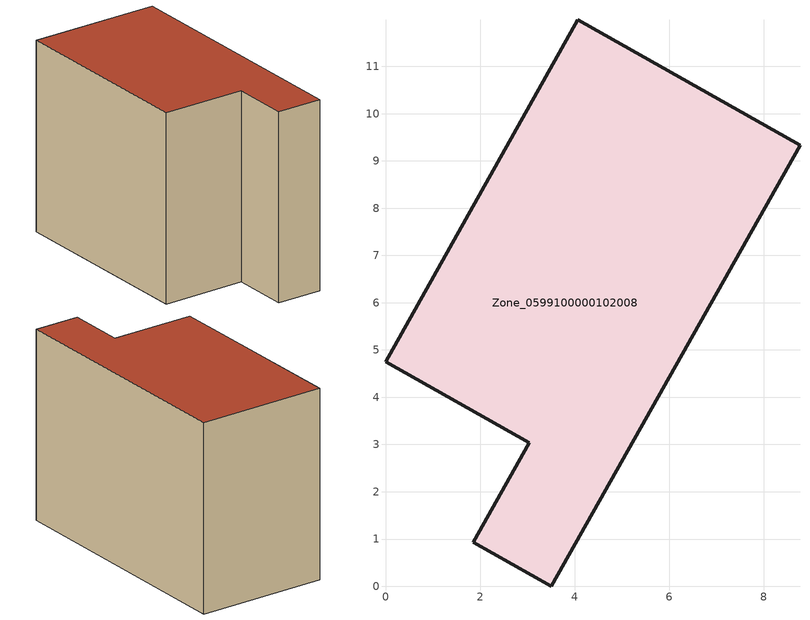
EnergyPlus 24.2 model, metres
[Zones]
Zone_0599100000102008
 floor ground (C_G): 8.77,9.33 3.51,0 1.86,0.93 3.04,3.03 0,4.75 4.07,11.99 z0
 wall outside (C_F): 3.51,0 8.77,9.33 4.07,11.99 0,4.75 3.04,3.03 1.86,0.93 3.51,0 z0:7.89
 roof outside (C_R): 1.86,0.93 3.51,0 8.77,9.33 4.07,11.99 0,4.75 3.04,3.03 z7.89
[BUILDING]
Pand.0599100000102008: North Axis=0; Terrain=City; Loads Convergence Tolerance Value=0.04; Temperature Convergence Tolerance Value=0.4; Solar Distribution=FullExterior; Maximum Number of Warmup Days=25; Minimum Number of Warmup Days=1
[Site:Location]
Rotterdam.The.Hague.AP_ZH_NLD Design_Conditions: Latitude=51.96; Longitude=4.45; Time Zone=1; Elevation=-4.5
[SITE:GROUNDTEMPERATURE:BUILDINGSURFACE]
18, 18, 18, 18, 18, 18, 18, 18, 18, 18, 18, 18
[MATERIAL] Thermal Absorptance=0.9; Solar Absorptance=0.7; Visible Absorptance=0.7
Name | Roughness | Thickness | Conductivity | Density | Specific Heat
G.TI.1975-1991 | MediumSmooth | 0.15 | 0.288461 | 540 | 1210
F.TI.1975-1991 | Rough | 0.3 | 0.230769 | 1920 | 840
R.TI.1975-1991 | MediumRough | 0.2 | 0.153846 | 1500 | 1000
[CONSTRUCTION]
C_G: G.TI.1975-1991
C_F: F.TI.1975-1991
C_R: R.TI.1975-1991
[ZONE]
Zone_0599100000102008: Type=1; Multiplier=1; Ceiling Height=Autocalculate; Volume=Autocalculate; Floor Area=autocalculate; Part of Total Floor Area=Yes
[ZONEINFILTRATION:DESIGNFLOWRATE]
Infil_Zone_0599100000102008: Zone or ZoneList or Space or SpaceList=Zone_0599100000102008; Schedule=AlwaysOn; Design Flow Rate Calculation Method=Flow/Area; Flow Rate per Floor Area=0.003; Constant Term Coefficient=1; Temperature Term Coefficient=0; Velocity Term Coefficient=0; Velocity Squared Term Coefficient=0
[HVACTEMPLATE:ZONE:IDEALLOADSAIRSYSTEM]
Zone_0599100000102008: Maximum Heating Supply Air Temperature=50; Minimum Cooling Supply Air Temperature=13; Maximum Heating Supply Air Humidity Ratio=0.0156; Minimum Cooling Supply Air Humidity Ratio=0.0077; Heating Limit=NoLimit; Cooling Limit=NoLimit; Dehumidification Control Type=ConstantSensibleHeatRatio; Cooling Sensible Heat Ratio=0.7; Dehumidification Setpoint=60; Humidification Control Type=None; Humidification Setpoint=30; Outdoor Air Method=None; Outdoor Air Flow Rate per Person=0.00944; Outdoor Air Flow Rate per Zone Floor Area=0; Outdoor Air Flow Rate per Zone=0; Demand Controlled Ventilation Type=None; Outdoor Air Economizer Type=NoEconomizer; Heat Recovery Type=None; Sensible Heat Recovery Effectiveness=0.7; Latent Heat Recovery Effectiveness=0.65
[ZONECONTROL:THERMOSTAT]
ThermostatControl_Zone_0599100000102008: Zone or ZoneList=Zone_0599100000102008; Control Type Schedule=DualSetpointControlType; Control 1=Thermostat_Zone_0599100000102008; Temperature Difference Between Cutout And Setpoint=0
[THERMOSTATSETPOINT:DUALSETPOINT]
Thermostat_Zone_0599100000102008: Heating Setpoint Temperature Schedule=HeatingSetpoint_Zone_0599100000102008; Cooling Setpoint Temperature Schedule=CoolingSetpoint_Zone_0599100000102008
[SCHEDULE:COMPACT]
HeatingSetpoint_Zone_0599100000102008: Through: 12/31, For: AllDays, Until: 24:00, 21
CoolingSetpoint_Zone_0599100000102008: Through: 12/31, For: AllDays, Until: 24:00, 24
DualSetpointControlType: Through: 12/31, For: AllDays, Until: 24:00, 4
AlwaysOn: Through: 12/31, For: AllDays, Until: 24:00, 1
